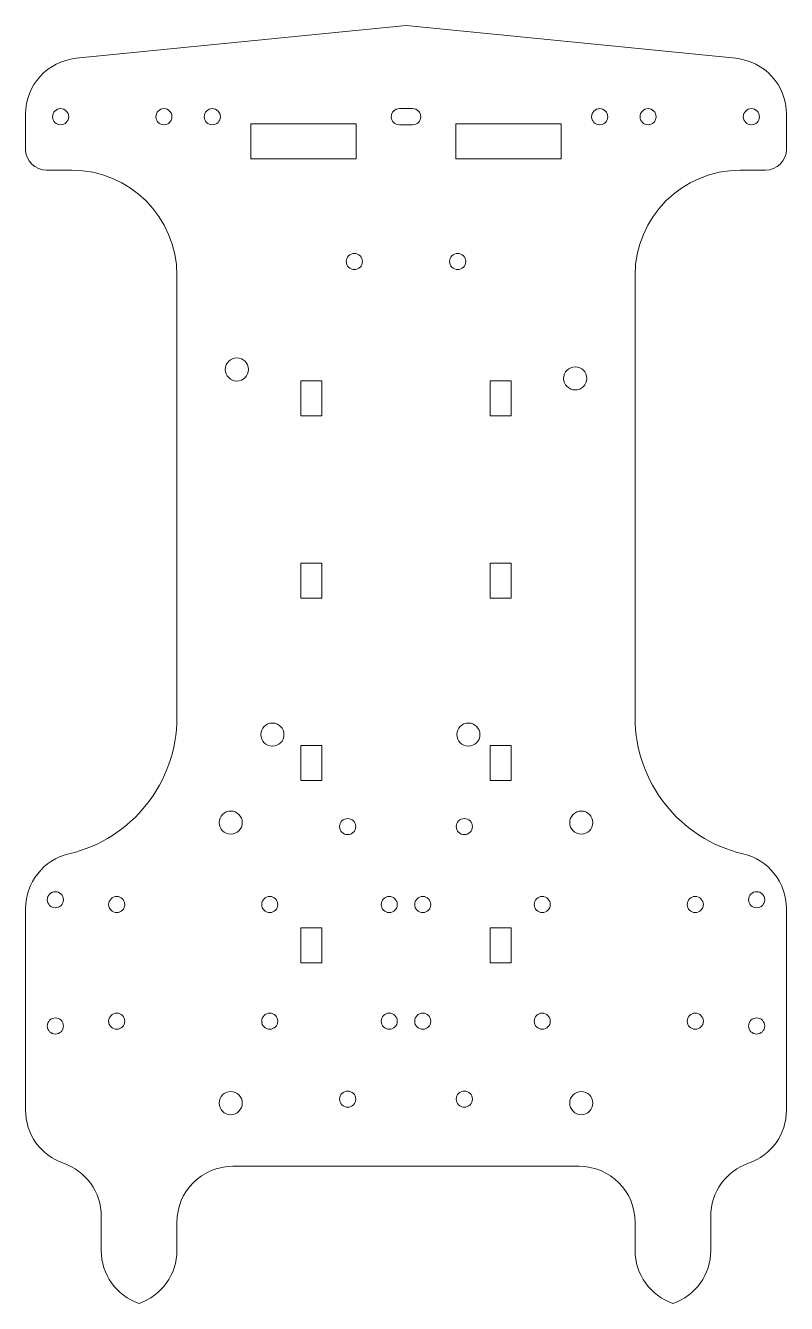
# Model space of a CAD drawing. Header units: millimetres. Extents: x -54 to 54, y -49 to 134.
import ezdxf

# ---------------------------------------------------------------- set-up
doc = ezdxf.new("R2010")
doc.units = ezdxf.units.MM

msp = doc.modelspace()

# ---------------------------------------------------------------- linework, layer by layer
at = {"color": 7, "linetype": 'Continuous', "lineweight": 15}
for p, q in [((0, 133.65), (-47.04, 128.99)), ((47.04, 128.99), (0, 133.65)), ((-54.25, 121.02), (-54.25, 116.03)), ((0.95, 121.8), (-0.95, 121.8)), ((54.25, 116.03), (54.25, 121.02)), ((-7.12, 119.65), (-22.12, 119.65)), ((-22.12, 119.65), (-22.12, 114.65)), ((-7.12, 114.65), (-7.12, 119.65)), ((-0.95, 119.5), (0.95, 119.5)), ((22.12, 119.65), (7.12, 119.65)), ((7.12, 119.65), (7.12, 114.65)), ((22.12, 114.65), (22.12, 119.65)), ((-51.25, 113.03), (-47.67, 113.03)), ((-22.12, 114.65), (-7.12, 114.65)), ((7.12, 114.65), (22.12, 114.65)), ((47.67, 113.03), (51.25, 113.03)), ((-32.67, 98.03), (-32.67, 35)), ((32.67, 35), (32.67, 98.03)), ((-12, 83), (-15, 83)), ((-15, 83), (-15, 78)), ((-12, 78), (-12, 83)), ((15, 83), (12, 83)), ((12, 83), (12, 78)), ((15, 78), (15, 83)), ((-15, 78), (-12, 78)), ((12, 78), (15, 78)), ((-12, 57), (-15, 57)), ((-15, 57), (-15, 52)), ((-12, 52), (-12, 57)), ((15, 57), (12, 57)), ((12, 57), (12, 52)), ((15, 52), (15, 57)), ((-15, 52), (-12, 52)), ((12, 52), (15, 52)), ((-12, 31), (-15, 31)), ((-15, 31), (-15, 26)), ((-12, 26), (-12, 31)), ((15, 31), (12, 31)), ((12, 31), (12, 26)), ((15, 26), (15, 31)), ((-15, 26), (-12, 26)), ((12, 26), (15, 26)), ((-54.25, 7.75), (-54.25, -21)), ((54.25, -21), (54.25, 7.75)), ((-12, 5), (-15, 5)), ((-15, 5), (-15, 0)), ((-12, 0), (-12, 5)), ((15, 5), (12, 5)), ((12, 5), (12, 0)), ((15, 0), (15, 5)), ((-15, 0), (-12, 0)), ((12, 0), (15, 0)), ((-24.67, -29), (24.67, -29)), ((-43.46, -36.13), (-43.46, -41)), ((43.46, -41), (43.46, -36.13)), ((-32.67, -41), (-32.67, -37)), ((32.67, -37), (32.67, -41))]:
    msp.add_line(p, q, dxfattribs=at)
for centre, radius in [((-49.25, 120.65), 1.15), ((-34.52, 120.65), 1.15), ((-27.62, 120.65), 1.15), ((27.62, 120.65), 1.15), ((34.52, 120.65), 1.15), ((49.25, 120.65), 1.15), ((-7.37, 100), 1.15), ((7.37, 100), 1.15), ((-24.12, 84.61), 1.65), ((24.13, 83.34), 1.65), ((-19.05, 32.54), 1.65), ((8.89, 32.54), 1.65), ((-25, 20), 1.65), ((-8.32, 19.43), 1.15), ((8.32, 19.43), 1.15), ((25, 20), 1.65), ((-50, 9), 1.15), ((-41.25, 8.32), 1.15), ((-19.43, 8.32), 1.15), ((-2.39, 8.32), 1.15), ((2.39, 8.32), 1.15), ((19.43, 8.32), 1.15), ((41.25, 8.32), 1.15), ((50, 9), 1.15), ((-41.25, -8.32), 1.15), ((-19.43, -8.32), 1.15), ((-2.39, -8.32), 1.15), ((2.39, -8.32), 1.15), ((19.43, -8.32), 1.15), ((41.25, -8.32), 1.15), ((-50, -9), 1.15), ((50, -9), 1.15), ((-25, -20), 1.65), ((-8.32, -19.43), 1.15), ((8.32, -19.43), 1.15), ((25, -20), 1.65)]:
    msp.add_circle(centre, radius, dxfattribs=at)
for centre, radius, start, end in [((-46.25, 121.02), 8, 95.6635, 180), ((46.25, 121.02), 8, 0, 84.3365), ((-0.95, 120.65), 1.15, 90, 270), ((0.95, 120.65), 1.15, 270, 90), ((-51.25, 116.03), 3, 180, 270), ((51.25, 116.03), 3, 270, 0), ((-47.67, 98.03), 15, 0, 90), ((47.67, 98.03), 15, 90, 180), ((-52.67, 35), 20, 283.255, 0), ((52.67, 35), 20, 180, 256.745), ((-46.25, 7.75), 8, 103.255, 180), ((46.25, 7.75), 8, 0, 76.745), ((-46.25, -21), 8, 180, 250.9966), ((46.25, -21), 8, 289.0034, 0), ((-51.46, -36.13), 8, 0, 70.9966), ((-24.67, -37), 8, 90, 180), ((24.67, -37), 8, 0, 90), ((51.46, -36.13), 8, 109.0034, 180), ((-35.46, -41), 8, 180, 250.9966), ((-40.67, -41), 8, 289.0034, 0), ((40.67, -41), 8, 180, 250.9966), ((35.46, -41), 8, 289.0034, 0)]:
    msp.add_arc(centre, radius, start, end, dxfattribs=at)

doc.saveas('drawing.dxf')
